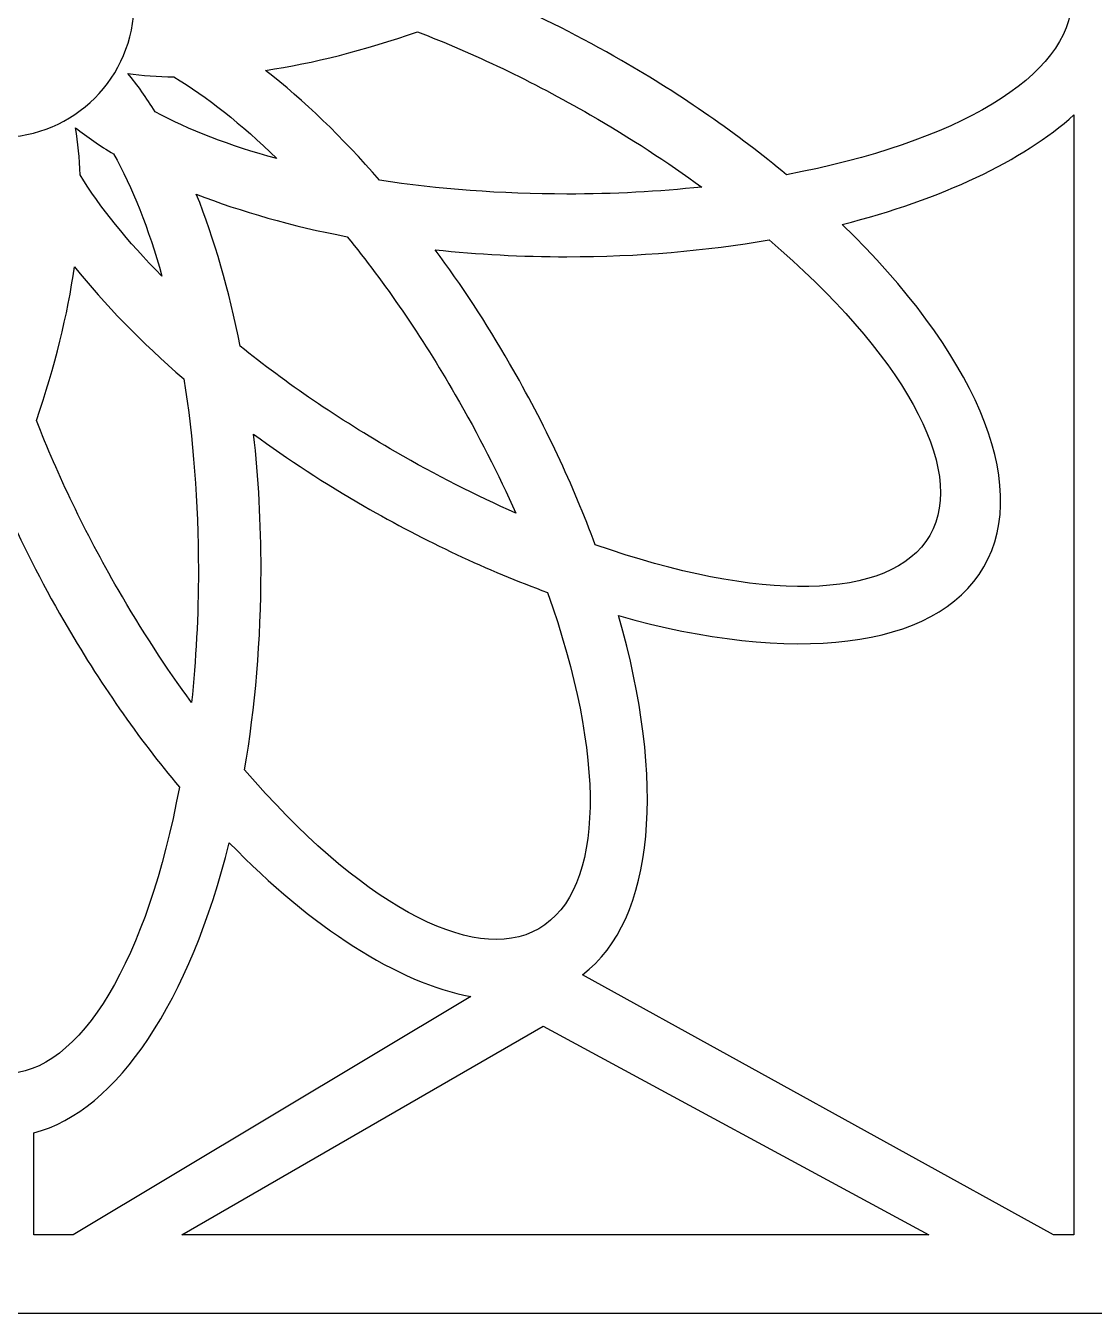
# Model space of a CAD drawing. Header units: centimetres. Extents: x 14.5 to 20.6, y -2.7 to 9.
# Drawn here: x 17.605 to 19.185, y -2.701 to -0.797 of the extents above; entities that cross this region are included whole.
import ezdxf

# ---------------------------------------------------------------- set-up
doc = ezdxf.new("R2010")
doc.units = ezdxf.units.CM
doc.header["$MEASUREMENT"] = 0
doc.layers.add('layer 1', color=7, linetype='Continuous')

msp = doc.modelspace()

# ---------------------------------------------------------------- linework, layer by layer
at = {"layer": 'layer 1', "color": 250, "lineweight": 30}
for points, knots in [([(14.53548, -2.70131), (14.53548, -2.70131), (14.53548, 9.00077), (14.53548, 9.00077), (14.53548, 9.00077), (14.53548, 9.00077), (20.59893, 9.00077), (20.59893, 9.00077), (20.59893, 9.00077), (20.59893, 9.00077), (20.59893, -2.70131), (20.59893, -2.70131), (20.59893, -2.70131), (20.59893, -2.70131), (14.53548, -2.70131), (14.53548, -2.70131)], [0, 0, 0, 0, 0.2, 0.2, 0.2, 0.2, 0.4, 0.4, 0.4, 0.4, 0.6, 0.6, 0.6, 0.6, 1, 1, 1, 1]), ([(18.72693, -0.49827), (18.65461, -0.55859), (18.57183, -0.61658), (18.48069, -0.6692), (18.48069, -0.6692), (18.42266, -0.7027), (18.36443, -0.73217), (18.30695, -0.75757), (18.30695, -0.75757), (18.36621, -0.7835), (18.42632, -0.81379), (18.48621, -0.84837), (18.48621, -0.84837), (18.57631, -0.90039), (18.65825, -0.95767), (18.72999, -1.01726), (18.72999, -1.01726), (18.97919, -0.97066), (19.15109, -0.87209), (19.15109, -0.75805), (19.15109, -0.75805), (19.15109, -0.64353), (18.97778, -0.54462), (18.72693, -0.49827)], [0, 0, 0, 0, 0.1428571, 0.1428571, 0.1428571, 0.1428571, 0.2857143, 0.2857143, 0.2857143, 0.2857143, 0.4285714, 0.4285714, 0.4285714, 0.4285714, 0.5714286, 0.5714286, 0.5714286, 0.5714286, 0.7142857, 0.7142857, 0.7142857, 0.7142857, 1, 1, 1, 1]), ([(17.36882, -0.76356), (17.36882, -0.65401), (17.45766, -0.56518), (17.56721, -0.56518), (17.56721, -0.56518), (17.67675, -0.56518), (17.76559, -0.65401), (17.76559, -0.76356), (17.76559, -0.76356), (17.76559, -0.87311), (17.67675, -0.96195), (17.56721, -0.96195), (17.56721, -0.96195), (17.45766, -0.96195), (17.36882, -0.87311), (17.36882, -0.76356)], [0, 0, 0, 0, 0.2, 0.2, 0.2, 0.2, 0.4, 0.4, 0.4, 0.4, 0.6, 0.6, 0.6, 0.6, 1, 1, 1, 1]), ([(18.18455, -0.80594), (18.10591, -0.83331), (18.03012, -0.85241), (17.95987, -0.863), (17.95987, -0.863), (18.01622, -0.90716), (18.07321, -0.96181), (18.12854, -1.02536), (18.12854, -1.02536), (18.21417, -1.0386), (18.30762, -1.04589), (18.40549, -1.04589), (18.40549, -1.04589), (18.47449, -1.04589), (18.54129, -1.04226), (18.60472, -1.03548), (18.60472, -1.03548), (18.55386, -0.99853), (18.49867, -0.9626), (18.43986, -0.92864), (18.43986, -0.92864), (18.35329, -0.87866), (18.26689, -0.83757), (18.18455, -0.80594)], [0, 0, 0, 0, 0.1428571, 0.1428571, 0.1428571, 0.1428571, 0.2857143, 0.2857143, 0.2857143, 0.2857143, 0.4285714, 0.4285714, 0.4285714, 0.4285714, 0.5714286, 0.5714286, 0.5714286, 0.5714286, 0.7142857, 0.7142857, 0.7142857, 0.7142857, 1, 1, 1, 1]), ([(17.82434, -0.87269), (17.8005, -0.87223), (17.77775, -0.87048), (17.75627, -0.86739), (17.75627, -0.86739), (17.77034, -0.8845), (17.78387, -0.90352), (17.79679, -0.92428), (17.79679, -0.92428), (17.846, -0.95108), (17.90679, -0.9745), (17.97634, -0.99343), (17.97634, -0.99343), (17.92426, -0.94227), (17.87277, -0.90136), (17.82434, -0.87269)], [0, 0, 0, 0, 0.2, 0.2, 0.2, 0.2, 0.4, 0.4, 0.4, 0.4, 0.6, 0.6, 0.6, 0.6, 1, 1, 1, 1]), ([(19.15495, -2.58545), (19.15495, -2.58545), (19.15495, -0.92863), (19.15495, -0.92863), (19.15495, -0.92863), (19.07918, -0.99706), (18.95929, -1.05369), (18.81223, -1.09082), (18.81223, -1.09082), (19.00424, -1.27644), (19.09378, -1.47261), (19.02192, -1.59707), (19.02192, -1.59707), (18.95035, -1.72102), (18.73715, -1.7419), (18.48179, -1.66949), (18.48179, -1.66949), (18.5515, -1.91305), (18.53658, -2.11871), (18.42862, -2.20054), (18.42862, -2.20054), (18.42862, -2.20054), (19.1247, -2.58545), (19.1247, -2.58545), (19.1247, -2.58545), (19.1247, -2.58545), (19.15495, -2.58545), (19.15495, -2.58545)], [0, 0, 0, 0, 0.125, 0.125, 0.125, 0.125, 0.25, 0.25, 0.25, 0.25, 0.375, 0.375, 0.375, 0.375, 0.5, 0.5, 0.5, 0.5, 0.625, 0.625, 0.625, 0.625, 0.75, 0.75, 0.75, 0.75, 1, 1, 1, 1]), ([(17.73533, -0.98663), (17.71491, -0.97432), (17.69608, -0.96142), (17.67902, -0.94801), (17.67902, -0.94801), (17.68266, -0.96987), (17.68487, -0.9931), (17.68567, -1.01754), (17.68567, -1.01754), (17.71488, -1.06536), (17.75582, -1.11603), (17.80659, -1.1672), (17.80659, -1.1672), (17.78707, -1.09686), (17.76293, -1.03568), (17.73533, -0.98663)], [0, 0, 0, 0, 0.2, 0.2, 0.2, 0.2, 0.4, 0.4, 0.4, 0.4, 0.6, 0.6, 0.6, 0.6, 1, 1, 1, 1]), ([(18.08064, -1.10894), (17.99886, -1.09332), (17.92368, -1.07197), (17.85754, -1.04601), (17.85754, -1.04601), (17.88427, -1.11243), (17.90629, -1.18825), (17.92243, -1.27095), (17.92243, -1.27095), (17.98998, -1.32523), (18.06726, -1.37828), (18.15202, -1.42721), (18.15202, -1.42721), (18.21177, -1.46171), (18.27144, -1.49196), (18.32976, -1.51781), (18.32976, -1.51781), (18.30419, -1.46038), (18.27436, -1.40166), (18.24041, -1.34286), (18.24041, -1.34286), (18.19042, -1.25628), (18.13615, -1.17749), (18.08064, -1.10894)], [0, 0, 0, 0, 0.1428571, 0.1428571, 0.1428571, 0.1428571, 0.2857143, 0.2857143, 0.2857143, 0.2857143, 0.4285714, 0.4285714, 0.4285714, 0.4285714, 0.5714286, 0.5714286, 0.5714286, 0.5714286, 0.7142857, 0.7142857, 0.7142857, 0.7142857, 1, 1, 1, 1]), ([(18.7042, -1.11367), (18.61141, -1.12976), (18.51072, -1.13858), (18.40549, -1.13858), (18.40549, -1.13858), (18.33848, -1.13858), (18.27331, -1.13499), (18.21084, -1.12824), (18.21084, -1.12824), (18.2492, -1.18033), (18.2861, -1.23662), (18.32068, -1.29651), (18.32068, -1.29651), (18.3727, -1.38661), (18.41503, -1.47718), (18.44736, -1.56466), (18.44736, -1.56466), (18.68647, -1.64891), (18.88462, -1.64949), (18.94165, -1.55073), (18.94165, -1.55073), (18.9989, -1.45156), (18.89827, -1.27924), (18.7042, -1.11367)], [0, 0, 0, 0, 0.1428571, 0.1428571, 0.1428571, 0.1428571, 0.2857143, 0.2857143, 0.2857143, 0.2857143, 0.4285714, 0.4285714, 0.4285714, 0.4285714, 0.5714286, 0.5714286, 0.5714286, 0.5714286, 0.7142857, 0.7142857, 0.7142857, 0.7142857, 1, 1, 1, 1]), ([(17.83917, -1.31938), (17.77615, -1.26496), (17.72171, -1.20888), (17.67741, -1.15333), (17.67741, -1.15333), (17.66735, -1.22422), (17.64851, -1.3009), (17.62115, -1.38059), (17.62115, -1.38059), (17.6525, -1.46137), (17.69291, -1.54595), (17.74184, -1.6307), (17.74184, -1.6307), (17.77634, -1.69046), (17.81289, -1.7465), (17.85047, -1.79803), (17.85047, -1.79803), (17.85704, -1.73552), (17.86057, -1.66975), (17.86057, -1.60185), (17.86057, -1.60185), (17.86057, -1.50187), (17.85295, -1.40651), (17.83917, -1.31938)], [0, 0, 0, 0, 0.1428571, 0.1428571, 0.1428571, 0.1428571, 0.2857143, 0.2857143, 0.2857143, 0.2857143, 0.4285714, 0.4285714, 0.4285714, 0.4285714, 0.5714286, 0.5714286, 0.5714286, 0.5714286, 0.7142857, 0.7142857, 0.7142857, 0.7142857, 1, 1, 1, 1]), ([(18.37682, -1.63527), (18.28841, -1.6028), (18.1968, -1.5601), (18.10567, -1.50748), (18.10567, -1.50748), (18.04764, -1.47398), (17.993, -1.43828), (17.94227, -1.4012), (17.94227, -1.4012), (17.94944, -1.46549), (17.95326, -1.53269), (17.95326, -1.60185), (17.95326, -1.60185), (17.95326, -1.70589), (17.94463, -1.80549), (17.92889, -1.89741), (17.92889, -1.89741), (18.09384, -2.08993), (18.26516, -2.18951), (18.36392, -2.13249), (18.36392, -2.13249), (18.46309, -2.07523), (18.46209, -1.87568), (18.37682, -1.63527)], [0, 0, 0, 0, 0.1428571, 0.1428571, 0.1428571, 0.1428571, 0.2857143, 0.2857143, 0.2857143, 0.2857143, 0.4285714, 0.4285714, 0.4285714, 0.4285714, 0.5714286, 0.5714286, 0.5714286, 0.5714286, 0.7142857, 0.7142857, 0.7142857, 0.7142857, 1, 1, 1, 1]), ([(17.8325, -1.92329), (17.77217, -1.85097), (17.71418, -1.76818), (17.66157, -1.67705), (17.66157, -1.67705), (17.62806, -1.61901), (17.59859, -1.56078), (17.5732, -1.50331), (17.5732, -1.50331), (17.54726, -1.56257), (17.51697, -1.62267), (17.48239, -1.68256), (17.48239, -1.68256), (17.43037, -1.77267), (17.3731, -1.85461), (17.31351, -1.92635), (17.31351, -1.92635), (17.3601, -2.17554), (17.45867, -2.34744), (17.57272, -2.34744), (17.57272, -2.34744), (17.68723, -2.34744), (17.78614, -2.17413), (17.8325, -1.92329)], [0, 0, 0, 0, 0.1428571, 0.1428571, 0.1428571, 0.1428571, 0.2857143, 0.2857143, 0.2857143, 0.2857143, 0.4285714, 0.4285714, 0.4285714, 0.4285714, 0.5714286, 0.5714286, 0.5714286, 0.5714286, 0.7142857, 0.7142857, 0.7142857, 0.7142857, 1, 1, 1, 1]), ([(17.67557, -2.58545), (17.67557, -2.58545), (18.26324, -2.23267), (18.26324, -2.23267), (18.26324, -2.23267), (18.15552, -2.21277), (18.02869, -2.13141), (17.9063, -2.00541), (17.9063, -2.00541), (17.84833, -2.23742), (17.74194, -2.40247), (17.61714, -2.43445), (17.61714, -2.43445), (17.61714, -2.43445), (17.61714, -2.58545), (17.61714, -2.58545), (17.61714, -2.58545), (17.61714, -2.58545), (17.67557, -2.58545), (17.67557, -2.58545)], [0, 0, 0, 0, 0.1666667, 0.1666667, 0.1666667, 0.1666667, 0.3333333, 0.3333333, 0.3333333, 0.3333333, 0.5, 0.5, 0.5, 0.5, 0.6666667, 0.6666667, 0.6666667, 0.6666667, 1, 1, 1, 1]), ([(18.9402, -2.58545), (18.9402, -2.58545), (18.37038, -2.27645), (18.37038, -2.27645), (18.37038, -2.27645), (18.37038, -2.27645), (17.83609, -2.58545), (17.83609, -2.58545), (17.83609, -2.58545), (17.83609, -2.58545), (18.9402, -2.58545), (18.9402, -2.58545)], [0, 0, 0, 0, 0.25, 0.25, 0.25, 0.25, 0.5, 0.5, 0.5, 0.5, 1, 1, 1, 1])]:
    msp.add_open_spline(points, degree=3, knots=knots, dxfattribs=at)

doc.saveas('drawing.dxf')
